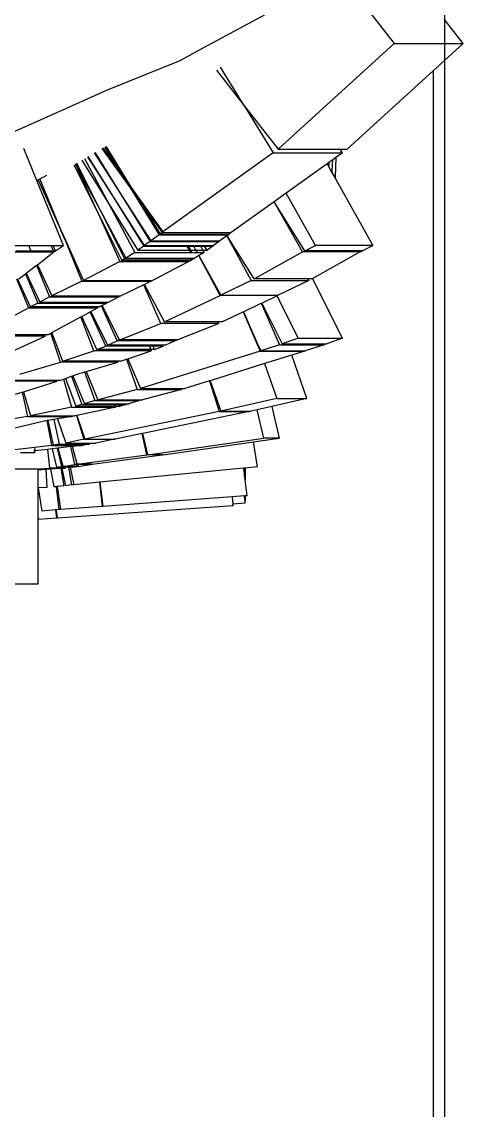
# Model space of a CAD drawing. Extents: x -24961 to 905641, y -154323 to 635957.
# Drawn here: x 438128.2 to 438259.2, y -143598.2 to -143275.2 of the extents above; entities that cross this region are included whole.
import ezdxf

# ---------------------------------------------------------------- set-up
doc = ezdxf.new("R2010")
doc.units = 0
doc.header["$LTSCALE"] = 1000
doc.header["$MEASUREMENT"] = 0
doc.layers.add('WALL', color=9, linetype='Continuous')

msp = doc.modelspace()

# ---------------------------------------------------------------- linework, layer by layer
for p, q in [((438218.84, -143256.19), (438238.67, -143281.59)), ((438180.97, -143283.49), (438213.82, -143265.77)), ((438259.19, -143281.59), (438253.61, -143274.45)), ((438175.21, -143286.66), (438180.97, -143283.49)), ((438238.67, -143281.59), (438204.26, -143312.92)), ((438238.67, -143281.59), (438259.19, -143281.59)), ((438259.19, -143281.59), (438253.61, -143286.67)), ((438153.61, -143295.32), (438175.21, -143286.66)), ((438253.61, -143286.67), (438250.35, -143289.64)), ((438253.61, -143286.67), (438253.61, -145029.1)), ((438185.97, -143289.5), (438194.34, -143300.22)), ((438194.34, -143300.22), (438187.2, -143288.61)), ((438250.35, -143289.64), (438224.77, -143312.92)), ((438250.35, -145029.1), (438250.35, -143289.64)), ((438121.71, -143309.6), (438153.61, -143295.32)), ((438194.34, -143300.22), (438204.26, -143312.92)), ((438194.34, -143300.22), (438202.85, -143314.06)), ((438132.7, -143322.23), (438128.82, -143312.74)), ((438152.02, -143312.72), (438160.46, -143324.54)), ((438152.32, -143312.55), (438157.71, -143320.11)), ((438152.83, -143312.24), (438157.71, -143320.11)), ((438153.17, -143312.05), (438153.3, -143312.27)), ((438153.3, -143312.27), (438160.72, -143324.33)), ((438146.87, -143315.72), (438154.09, -143329.2)), ((438147.7, -143315.24), (438155.83, -143327.94)), ((438147.86, -143315.15), (438155.83, -143327.94)), ((438149.73, -143314.05), (438157.73, -143326.55)), ((438149.92, -143313.94), (438149.99, -143314.07)), ((438149.99, -143314.07), (438157.73, -143326.55)), ((438202.85, -143314.06), (438170.1, -143337.49)), ((438202.85, -143314.06), (438223.37, -143314.06)), ((438204.26, -143312.92), (438222.67, -143312.92)), ((438221.44, -143315.47), (438220.52, -143316.1)), ((438221.44, -143315.47), (438221.18, -143321.3)), ((438223.37, -143314.06), (438221.44, -143315.44)), ((438221.44, -143315.44), (438221.44, -143315.47)), ((438222.67, -143312.92), (438224.77, -143312.92)), ((438223.37, -143314.06), (438222.67, -143312.92)), ((438143.65, -143317.62), (438150.55, -143331.37)), ((438144.11, -143317.33), (438144.9, -143318.8)), ((438144.9, -143318.8), (438144.21, -143317.27)), ((438144.46, -143317.13), (438151.37, -143330.89)), ((438150.55, -143331.37), (438144.9, -143318.8)), ((438144.9, -143318.8), (438151.37, -143330.89)), ((438146, -143316.23), (438154.09, -143329.2)), ((438218.8, -143317.33), (438206.65, -143326.04)), ((438219.31, -143316.97), (438218.8, -143317.33)), ((438218.8, -143317.33), (438219.22, -143318.09)), ((438219.29, -143317.59), (438219.22, -143318.09)), ((438219.22, -143318.09), (438220.24, -143319.88)), ((438219.31, -143316.97), (438219.29, -143317.59)), ((438220.52, -143316.1), (438219.31, -143316.97)), ((438220.26, -143319.74), (438220.45, -143317.43)), ((438220.45, -143317.43), (438220.52, -143316.1)), ((438133.1, -143322.05), (438132.7, -143322.23)), ((438140.59, -143341.52), (438132.7, -143322.23)), ((438133.33, -143321.93), (438133.1, -143322.05)), ((438133.1, -143322.05), (438139.82, -143337)), ((438133.56, -143321.82), (438133.33, -143321.93)), ((438135.57, -143320.76), (438133.56, -143321.82)), ((438133.56, -143321.82), (438139.82, -143337)), ((438157.71, -143320.11), (438160.46, -143324.54)), ((438157.71, -143320.11), (438160.72, -143324.33)), ((438220.24, -143319.88), (438220.26, -143319.74)), ((438220.24, -143319.88), (438221.17, -143321.53)), ((438221.18, -143321.3), (438221.17, -143321.53)), ((438221.17, -143321.53), (438232.42, -143341.52)), ((438160.46, -143324.54), (438169.02, -143338.35)), ((438160.46, -143324.54), (438163.31, -143328.54)), ((438160.72, -143324.33), (438170.1, -143337.49)), ((438160.72, -143324.33), (438163.31, -143328.54)), ((438155.83, -143327.94), (438164.57, -143341.6)), ((438155.83, -143327.94), (438164.41, -143341.72)), ((438157.73, -143326.55), (438166.28, -143340.33)), ((438157.73, -143326.55), (438166.47, -143340.19)), ((438163.31, -143328.54), (438169.84, -143337.71)), ((438163.31, -143328.54), (438169.23, -143338.17)), ((438203.1, -143328.59), (438190.36, -143337.71)), ((438206.65, -143326.04), (438203.1, -143328.59)), ((438211.48, -143343.47), (438203.1, -143328.59)), ((438212.16, -143343.12), (438203.1, -143328.59)), ((438215.37, -143341.52), (438206.65, -143326.04)), ((438150.55, -143331.37), (438157.27, -143346.32)), ((438150.55, -143331.37), (438157.88, -143345.98)), ((438151.37, -143330.89), (438159.06, -143345.28)), ((438151.37, -143330.89), (438158.7, -143345.5)), ((438154.09, -143329.2), (438161.78, -143343.59)), ((438154.09, -143329.2), (438162.67, -143342.98)), ((438139.82, -143337), (438141.15, -143339.97)), ((438141.06, -143340.01), (438139.82, -143337)), ((438169.02, -143338.35), (438166.47, -143340.19)), ((438169.02, -143338.35), (438189.53, -143338.35)), ((438169.84, -143337.71), (438169.23, -143338.17)), ((438169.23, -143338.17), (438189.42, -143338.17)), ((438169.87, -143337.71), (438169.84, -143337.71)), ((438170.1, -143337.49), (438169.87, -143337.71)), ((438169.87, -143337.71), (438190.36, -143337.71)), ((438189.53, -143338.35), (438189.12, -143338.65)), ((438189.53, -143338.35), (438189.42, -143338.17)), ((438189.42, -143338.17), (438189.74, -143338.17)), ((438190.36, -143337.71), (438189.74, -143338.17)), ((438125.81, -143341.52), (438130.2, -143341.52)), ((438130.2, -143341.52), (438130.24, -143341.6)), ((438130.2, -143341.52), (438136.97, -143341.52)), ((438130.24, -143341.6), (438130.86, -143343.11)), ((438130.24, -143341.6), (438130.93, -143343.11)), ((438137.62, -143343.11), (438136.97, -143341.52)), ((438136.97, -143341.52), (438137.54, -143341.52)), ((438138.26, -143343.11), (438137.54, -143341.52)), ((438137.54, -143341.52), (438140.59, -143341.52)), ((438138.26, -143343.11), (438140.59, -143341.52)), ((438141.06, -143340.01), (438141.15, -143339.97)), ((438141.06, -143340.01), (438146.08, -143352.17)), ((438141.15, -143339.97), (438146.54, -143351.94)), ((438164.41, -143341.72), (438162.67, -143342.98)), ((438164.41, -143341.72), (438177.31, -143341.72)), ((438166.28, -143340.33), (438164.57, -143341.6)), ((438164.57, -143341.6), (438177.25, -143341.6)), ((438166.28, -143340.33), (438166.44, -143340.21)), ((438166.28, -143340.33), (438186.79, -143340.33)), ((438166.44, -143340.21), (438166.47, -143340.19)), ((438166.47, -143340.19), (438186.98, -143340.19)), ((438177.31, -143341.72), (438177.25, -143341.6)), ((438177.25, -143341.6), (438177.61, -143341.6)), ((438177.95, -143342.98), (438177.31, -143341.72)), ((438177.31, -143341.72), (438177.67, -143341.72)), ((438177.67, -143341.72), (438177.61, -143341.6)), ((438177.61, -143341.6), (438179.17, -143341.6)), ((438178.35, -143342.98), (438177.67, -143341.72)), ((438177.67, -143341.72), (438179.23, -143341.72)), ((438179.17, -143341.6), (438181.23, -143341.6)), ((438179.23, -143341.72), (438179.17, -143341.6)), ((438179.23, -143341.72), (438181.3, -143341.72)), ((438179.9, -143342.98), (438179.23, -143341.72)), ((438181.3, -143341.72), (438181.23, -143341.6)), ((438181.23, -143341.6), (438182.33, -143341.6)), ((438181.97, -143342.98), (438181.3, -143341.72)), ((438181.3, -143341.72), (438182.4, -143341.72)), ((438182.4, -143341.72), (438182.33, -143341.6)), ((438182.33, -143341.6), (438184.85, -143341.6)), ((438183.19, -143342.98), (438182.4, -143341.72)), ((438182.4, -143341.72), (438184.93, -143341.72)), ((438184.93, -143341.72), (438183.19, -143342.98)), ((438184.93, -143341.72), (438184.85, -143341.6)), ((438184.85, -143341.6), (438185.09, -143341.6)), ((438186.79, -143340.33), (438185.09, -143341.6)), ((438186.89, -143340.26), (438186.79, -143340.33)), ((438186.98, -143340.19), (438186.89, -143340.26)), ((438189.04, -143338.71), (438186.98, -143340.19)), ((438189.12, -143338.65), (438189.04, -143338.71)), ((438189.04, -143338.71), (438196.3, -143351.91)), ((438197.13, -143351.47), (438189.12, -143338.65)), ((438212.19, -143343.11), (438215.37, -143341.52)), ((438232.42, -143341.52), (438215.37, -143341.52)), ((438229.21, -143343.11), (438232.42, -143341.52)), ((438114.3, -143343.47), (438137.77, -143343.47)), ((438126.47, -143343.11), (438130.86, -143343.11)), ((438130.86, -143343.11), (438130.93, -143343.11)), ((438130.93, -143343.11), (438137.62, -143343.11)), ((438132.85, -143347.25), (438137.77, -143343.47)), ((438137.62, -143343.11), (438138.26, -143343.11)), ((438137.77, -143343.47), (438138.02, -143343.29)), ((438138.02, -143343.29), (438138.26, -143343.11)), ((438161.78, -143343.59), (438159.06, -143345.28)), ((438161.78, -143343.59), (438178.25, -143343.59)), ((438162.67, -143342.98), (438177.95, -143342.98)), ((438178.25, -143343.59), (438177.95, -143342.98)), ((438177.95, -143342.98), (438178.35, -143342.98)), ((438178.25, -143343.59), (438178.67, -143343.59)), ((438178.67, -143343.59), (438178.35, -143342.98)), ((438178.35, -143342.98), (438179.9, -143342.98)), ((438178.67, -143343.59), (438180.22, -143343.59)), ((438180.73, -143344.56), (438179.58, -143345.28)), ((438179.93, -143342.98), (438179.9, -143342.98)), ((438180.22, -143343.59), (438179.93, -143342.98)), ((438179.93, -143342.98), (438180.26, -143343.59)), ((438179.93, -143342.98), (438181.97, -143342.98)), ((438180.22, -143343.59), (438180.26, -143343.59)), ((438180.26, -143343.59), (438182.29, -143343.59)), ((438180.78, -143344.53), (438180.73, -143344.56)), ((438187.03, -143356.44), (438180.73, -143344.56)), ((438182.29, -143343.59), (438180.78, -143344.53)), ((438180.78, -143344.53), (438187.27, -143356.33)), ((438182.29, -143343.59), (438181.97, -143342.98)), ((438181.97, -143342.98), (438183.19, -143342.98)), ((438197.13, -143351.47), (438211.48, -143343.47)), ((438211.48, -143343.47), (438211.51, -143343.47)), ((438211.51, -143343.47), (438211.82, -143343.29)), ((438228.53, -143343.47), (438211.51, -143343.47)), ((438211.82, -143343.29), (438212.08, -143343.17)), ((438212.08, -143343.17), (438212.16, -143343.12)), ((438212.16, -143343.12), (438212.19, -143343.11)), ((438229.21, -143343.11), (438212.19, -143343.11)), ((438214.48, -143351.3), (438228.53, -143343.47)), ((438228.53, -143343.47), (438228.87, -143343.29)), ((438228.87, -143343.29), (438229.21, -143343.11)), ((438129.54, -143349.79), (438132.63, -143347.42)), ((438132.63, -143347.42), (438132.85, -143347.25)), ((438132.63, -143347.42), (438136.49, -143356.78)), ((438132.85, -143347.25), (438137.12, -143356.46)), ((438157.27, -143346.32), (438146.54, -143351.94)), ((438157.27, -143346.32), (438177.78, -143346.32)), ((438158.7, -143345.5), (438157.88, -143345.98)), ((438157.88, -143345.98), (438177.63, -143345.98)), ((438158.7, -143345.5), (438179.21, -143345.5)), ((438159.06, -143345.28), (438179.1, -143345.28)), ((438177.78, -143346.32), (438167.05, -143351.94)), ((438177.78, -143346.32), (438177.63, -143345.98)), ((438177.63, -143345.98), (438178.39, -143345.98)), ((438179.21, -143345.5), (438178.39, -143345.98)), ((438179.21, -143345.5), (438179.1, -143345.28)), ((438179.1, -143345.28), (438179.58, -143345.28)), ((438126.65, -143351.47), (438130.2, -143360.03)), ((438130.81, -143359.72), (438126.97, -143351.47)), ((438127.34, -143351.47), (438129.31, -143349.96)), ((438129.31, -143349.96), (438129.54, -143349.79)), ((438129.31, -143349.96), (438132.94, -143358.7)), ((438129.54, -143349.79), (438133.53, -143358.4)), ((438213.11, -143351.47), (438197.13, -143351.47)), ((438213.35, -143351.91), (438213.11, -143351.47)), ((438214.18, -143351.47), (438213.11, -143351.47)), ((438214.18, -143351.47), (438214.48, -143351.3)), ((438223.37, -143369.04), (438214.48, -143351.3)), ((438146.08, -143352.17), (438137.15, -143356.46)), ((438146.08, -143352.17), (438147.45, -143352.17)), ((438146.54, -143351.94), (438147.36, -143351.94)), ((438147.45, -143352.17), (438147.36, -143351.94)), ((438147.36, -143351.94), (438147.71, -143351.94)), ((438147.45, -143352.17), (438147.81, -143352.17)), ((438147.71, -143351.94), (438147.81, -143352.17)), ((438147.71, -143351.94), (438148.31, -143351.94)), ((438147.81, -143352.17), (438148.43, -143352.17)), ((438148.43, -143352.17), (438148.31, -143351.94)), ((438148.31, -143351.94), (438148.47, -143351.94)), ((438148.43, -143352.17), (438148.57, -143352.17)), ((438148.57, -143352.17), (438148.47, -143351.94)), ((438148.47, -143351.94), (438150.65, -143351.94)), ((438148.57, -143352.17), (438150.75, -143352.17)), ((438150.75, -143352.17), (438150.65, -143351.94)), ((438150.65, -143351.94), (438151.05, -143351.94)), ((438150.75, -143352.17), (438151.16, -143352.17)), ((438151.16, -143352.17), (438151.05, -143351.94)), ((438151.05, -143351.94), (438155.01, -143351.94)), ((438151.16, -143352.17), (438155.11, -143352.17)), ((438155.11, -143352.17), (438155.01, -143351.94)), ((438155.01, -143351.94), (438155.54, -143351.94)), ((438155.11, -143352.17), (438155.64, -143352.17)), ((438155.64, -143352.17), (438155.54, -143351.94)), ((438155.54, -143351.94), (438163.82, -143351.94)), ((438155.64, -143352.17), (438163.92, -143352.17)), ((438164.4, -143353.23), (438157.63, -143356.46)), ((438163.92, -143352.17), (438163.82, -143351.94)), ((438163.82, -143351.94), (438164.03, -143351.94)), ((438163.92, -143352.17), (438164.16, -143352.17)), ((438164.16, -143352.17), (438164.03, -143351.94)), ((438164.03, -143351.94), (438166.5, -143351.94)), ((438164.16, -143352.17), (438166.59, -143352.17)), ((438164.65, -143353.11), (438164.4, -143353.23)), ((438169.51, -143364.67), (438164.4, -143353.23)), ((438166.59, -143352.17), (438164.65, -143353.11)), ((438170.54, -143364.23), (438164.65, -143353.11)), ((438166.59, -143352.17), (438166.5, -143351.94)), ((438166.5, -143351.94), (438167.05, -143351.94)), ((438196.3, -143351.91), (438187.27, -143356.33)), ((438196.3, -143351.91), (438213.35, -143351.91)), ((438213.35, -143351.91), (438204.32, -143356.33)), ((438136.49, -143356.78), (438133.53, -143358.4)), ((438136.49, -143356.78), (438136.53, -143356.78)), ((438136.53, -143356.78), (438137.12, -143356.46)), ((438136.53, -143356.78), (438157.01, -143356.78)), ((438137.15, -143356.46), (438137.12, -143356.46)), ((438137.15, -143356.46), (438157.63, -143356.46)), ((438157.01, -143356.78), (438154.04, -143358.4)), ((438157.32, -143356.63), (438157.01, -143356.78)), ((438157.63, -143356.46), (438157.32, -143356.63)), ((438170.54, -143364.23), (438187.03, -143356.44)), ((438204.09, -143356.44), (438187.03, -143356.44)), ((438187.27, -143356.33), (438204.03, -143356.33)), ((438199.44, -143358.63), (438203.93, -143356.52)), ((438203.93, -143356.52), (438204.09, -143356.44)), ((438203.93, -143356.52), (438210.2, -143369.04)), ((438204.03, -143356.33), (438204.09, -143356.44)), ((438204.03, -143356.33), (438204.32, -143356.33)), ((438115.49, -143368.02), (438130.2, -143360.03)), ((438130.2, -143360.03), (438130.23, -143360.03)), ((438130.23, -143360.03), (438130.81, -143359.72)), ((438130.23, -143360.03), (438150.71, -143360.03)), ((438130.84, -143359.72), (438130.81, -143359.72)), ((438132.94, -143358.7), (438130.84, -143359.72)), ((438151.32, -143359.72), (438130.84, -143359.72)), ((438132.94, -143358.7), (438133.84, -143358.7)), ((438133.53, -143358.4), (438133.73, -143358.4)), ((438133.84, -143358.7), (438133.73, -143358.4)), ((438133.73, -143358.4), (438133.83, -143358.4)), ((438133.93, -143358.7), (438133.83, -143358.4)), ((438133.83, -143358.4), (438144.03, -143358.4)), ((438133.84, -143358.7), (438133.93, -143358.7)), ((438133.93, -143358.7), (438144.14, -143358.7)), ((438144.14, -143358.7), (438144.03, -143358.4)), ((438144.03, -143358.4), (438144.12, -143358.4)), ((438144.25, -143358.7), (438144.12, -143358.4)), ((438144.12, -143358.4), (438147.19, -143358.4)), ((438144.14, -143358.7), (438144.25, -143358.7)), ((438144.25, -143358.7), (438147.33, -143358.7)), ((438147.33, -143358.7), (438147.19, -143358.4)), ((438147.19, -143358.4), (438147.31, -143358.4)), ((438147.46, -143358.7), (438147.31, -143358.4)), ((438147.31, -143358.4), (438150.04, -143358.4)), ((438147.33, -143358.7), (438147.46, -143358.7)), ((438147.46, -143358.7), (438150.16, -143358.7)), ((438148.49, -143361.25), (438148.7, -143361.14)), ((438148.7, -143361.14), (438150.71, -143360.03)), ((438153.75, -143371.11), (438148.7, -143361.14)), ((438150.16, -143358.7), (438150.04, -143358.4)), ((438150.04, -143358.4), (438150.71, -143358.4)), ((438150.16, -143358.7), (438150.85, -143358.7)), ((438150.71, -143358.4), (438150.85, -143358.7)), ((438150.71, -143358.4), (438151.36, -143358.4)), ((438151.02, -143359.88), (438150.71, -143360.03)), ((438150.85, -143358.7), (438151.49, -143358.7)), ((438151.32, -143359.72), (438151.02, -143359.88)), ((438151.84, -143359.48), (438151.32, -143359.72)), ((438151.49, -143358.7), (438151.36, -143358.4)), ((438151.36, -143358.4), (438151.59, -143358.4)), ((438151.49, -143358.7), (438151.74, -143358.7)), ((438151.74, -143358.7), (438151.59, -143358.4)), ((438151.59, -143358.4), (438153.33, -143358.4)), ((438151.74, -143358.7), (438153.46, -143358.7)), ((438152.08, -143359.37), (438151.84, -143359.48)), ((438156.48, -143369.86), (438151.84, -143359.48)), ((438153.46, -143358.7), (438152.08, -143359.37)), ((438157.23, -143369.54), (438152.08, -143359.37)), ((438153.46, -143358.7), (438153.33, -143358.4)), ((438153.33, -143358.4), (438154.04, -143358.4)), ((438193.99, -143361.21), (438199.29, -143358.71)), ((438199.29, -143358.71), (438199.44, -143358.63)), ((438199.29, -143358.71), (438204.72, -143371.04)), ((438199.44, -143358.63), (438205.52, -143370.76)), ((438137.18, -143367.38), (438145.7, -143362.76)), ((438145.7, -143362.76), (438146.03, -143362.59)), ((438149.56, -143372.8), (438145.7, -143362.76)), ((438146.03, -143362.59), (438148.49, -143361.25)), ((438150.52, -143372.44), (438146.03, -143362.59)), ((438153.12, -143371.38), (438148.49, -143361.25)), ((438186.36, -143364.23), (438170.54, -143364.23)), ((438186.36, -143364.23), (438186.56, -143364.67)), ((438187.6, -143364.23), (438186.36, -143364.23)), ((438187.6, -143364.23), (438193.95, -143361.23)), ((438193.95, -143361.23), (438193.99, -143361.21)), ((438193.95, -143361.23), (438198.94, -143372.91)), ((438193.99, -143361.21), (438198.08, -143370.49)), ((438136, -143368.02), (438136.86, -143367.55)), ((438136.86, -143367.55), (438137.18, -143367.38)), ((438139.71, -143376.15), (438136.86, -143367.55)), ((438140.45, -143375.91), (438137.18, -143367.38)), ((438157.28, -143369.54), (438169.51, -143364.67)), ((438186.56, -143364.67), (438169.51, -143364.67)), ((438174.29, -143369.54), (438186.56, -143364.67)), ((438135.03, -143368.02), (438123.42, -143368.02)), ((438135.19, -143368.43), (438123.59, -143368.43)), ((438125.45, -143372.96), (438135.19, -143368.43)), ((438135.03, -143368.02), (438135.19, -143368.43)), ((438136, -143368.02), (438135.03, -143368.02)), ((438153.75, -143371.11), (438156.48, -143369.86)), ((438156.48, -143369.86), (438156.52, -143369.86)), ((438157.23, -143369.54), (438156.52, -143369.86)), ((438173.53, -143369.86), (438156.52, -143369.86)), ((438157.23, -143369.54), (438157.28, -143369.54)), ((438174.29, -143369.54), (438157.28, -143369.54)), ((438170.8, -143371.11), (438173.53, -143369.86)), ((438173.53, -143369.86), (438173.91, -143369.71)), ((438173.91, -143369.71), (438174.29, -143369.54)), ((438198.08, -143370.49), (438198.94, -143372.91)), ((438198.08, -143370.49), (438199.12, -143372.85)), ((438210.2, -143369.04), (438205.52, -143370.76)), ((438205.52, -143370.76), (438217.77, -143370.76)), ((438210.2, -143369.04), (438223.37, -143369.04)), ((438217.89, -143371.04), (438217.77, -143370.76)), ((438217.77, -143370.76), (438218.69, -143370.76)), ((438223.37, -143369.04), (438218.69, -143370.76)), ((438140.45, -143375.91), (438149.56, -143372.8)), ((438166.61, -143372.8), (438149.56, -143372.8)), ((438150.52, -143372.44), (438153.12, -143371.38)), ((438166.47, -143372.44), (438150.52, -143372.44)), ((438166.07, -143371.38), (438153.12, -143371.38)), ((438165.96, -143371.11), (438153.75, -143371.11)), ((438159.67, -143375.17), (438166.61, -143372.8)), ((438198.94, -143372.91), (438163.44, -143384.02)), ((438165.96, -143371.11), (438166.07, -143371.38)), ((438166.97, -143371.11), (438165.96, -143371.11)), ((438166.07, -143371.38), (438166.47, -143372.44)), ((438167.1, -143371.38), (438166.07, -143371.38)), ((438166.47, -143372.44), (438166.61, -143372.8)), ((438167.58, -143372.44), (438166.47, -143372.44)), ((438166.97, -143371.11), (438167.1, -143371.38)), ((438170.05, -143371.11), (438166.97, -143371.11)), ((438167.1, -143371.38), (438167.58, -143372.44)), ((438170.17, -143371.38), (438167.1, -143371.38)), ((438167.58, -143372.44), (438170.17, -143371.38)), ((438170.05, -143371.11), (438170.17, -143371.38)), ((438170.8, -143371.11), (438170.05, -143371.11)), ((438198.94, -143372.91), (438207.9, -143372.91)), ((438204.72, -143371.04), (438199.12, -143372.85)), ((438199.12, -143372.85), (438207.88, -143372.85)), ((438208.32, -143374.1), (438200.24, -143376.62)), ((438204.72, -143371.04), (438217.89, -143371.04)), ((438207.9, -143372.91), (438207.88, -143372.85)), ((438207.88, -143372.85), (438208.76, -143372.85)), ((438207.9, -143372.91), (438208.76, -143372.91)), ((438212.1, -143372.91), (438208.32, -143374.1)), ((438212.84, -143386.97), (438208.32, -143374.1)), ((438208.76, -143372.91), (438208.76, -143372.85)), ((438208.76, -143372.85), (438212.07, -143372.85)), ((438208.76, -143372.91), (438212.1, -143372.91)), ((438212.1, -143372.91), (438212.07, -143372.85)), ((438212.07, -143372.85), (438212.3, -143372.85)), ((438217.89, -143371.04), (438212.3, -143372.85)), ((438127.6, -143379.72), (438139.71, -143376.15)), ((438156.76, -143376.15), (438139.71, -143376.15)), ((438156.68, -143375.91), (438140.45, -143375.91)), ((438147.28, -143378.95), (438156.76, -143376.15)), ((438156.68, -143375.91), (438156.76, -143376.15)), ((438157.5, -143375.91), (438156.68, -143375.91)), ((438157.5, -143375.91), (438159.25, -143375.32)), ((438159.25, -143375.32), (438159.67, -143375.17)), ((438159.25, -143375.32), (438162.44, -143384.31)), ((438159.67, -143375.17), (438163.44, -143384.02)), ((438200.24, -143376.62), (438184.08, -143381.68)), ((438200.24, -143376.62), (438203.88, -143386.97)), ((438141.18, -143380.99), (438142.97, -143380.34)), ((438142.97, -143380.34), (438143.32, -143380.21)), ((438142.97, -143380.34), (438146.08, -143388.78)), ((438143.32, -143380.21), (438144.65, -143379.72)), ((438143.32, -143380.21), (438146.85, -143388.55)), ((438144.65, -143379.72), (438146.84, -143379.08)), ((438146.84, -143379.08), (438147.28, -143378.95)), ((438146.84, -143379.08), (438149.87, -143387.59)), ((438147.28, -143378.95), (438150.82, -143387.32)), ((438138.77, -143381.85), (438121.72, -143381.85)), ((438138.67, -143381.57), (438122.56, -143381.57)), ((438128.74, -143384.98), (438138.77, -143381.85)), ((438138.67, -143381.57), (438138.77, -143381.85)), ((438139.61, -143381.57), (438138.67, -143381.57)), ((438139.61, -143381.57), (438140.61, -143381.2)), ((438140.61, -143381.2), (438141.18, -143380.99)), ((438140.61, -143381.2), (438142.98, -143389.57)), ((438141.18, -143380.99), (438144.23, -143389.28)), ((438183.87, -143381.75), (438176.62, -143384.02)), ((438184.08, -143381.68), (438183.87, -143381.75)), ((438183.87, -143381.75), (438186.75, -143390.84)), ((438184.08, -143381.68), (438187.26, -143390.73)), ((438126.34, -143385.72), (438128.3, -143385.12)), ((438128.3, -143385.12), (438128.74, -143384.98)), ((438128.3, -143385.12), (438129.96, -143392.27)), ((438128.74, -143384.98), (438130.77, -143392.12)), ((438162.44, -143384.31), (438150.91, -143387.32)), ((438162.44, -143384.31), (438175.61, -143384.31)), ((438163.44, -143384.02), (438175.51, -143384.02)), ((438175.61, -143384.31), (438163.99, -143387.32)), ((438175.61, -143384.31), (438175.51, -143384.02)), ((438175.51, -143384.02), (438176.62, -143384.02)), ((438203.88, -143386.97), (438187.26, -143390.73)), ((438212.84, -143386.97), (438202.36, -143389.34)), ((438203.88, -143386.97), (438212.84, -143386.97)), ((438142.98, -143389.57), (438130.77, -143392.12)), ((438142.98, -143389.57), (438156.15, -143389.57)), ((438146.08, -143388.78), (438144.23, -143389.28)), ((438144.23, -143389.28), (438156.07, -143389.28)), ((438156.15, -143389.57), (438144.58, -143391.99)), ((438146.08, -143388.78), (438155.93, -143388.78)), ((438149.87, -143387.59), (438146.85, -143388.55)), ((438146.85, -143388.55), (438159.17, -143388.55)), ((438149.87, -143387.59), (438149.94, -143387.59)), ((438149.94, -143387.59), (438150.35, -143387.47)), ((438149.94, -143387.59), (438163.04, -143387.59)), ((438150.82, -143387.32), (438150.35, -143387.47)), ((438150.91, -143387.32), (438150.82, -143387.32)), ((438150.91, -143387.32), (438163.99, -143387.32)), ((438156.07, -143389.28), (438155.93, -143388.78)), ((438155.93, -143388.78), (438157.22, -143388.78)), ((438156.07, -143389.28), (438157.4, -143389.28)), ((438156.15, -143389.57), (438156.07, -143389.28)), ((438157.4, -143389.28), (438157.22, -143388.78)), ((438157.22, -143388.78), (438159.25, -143388.78)), ((438159.25, -143388.78), (438157.4, -143389.28)), ((438159.25, -143388.78), (438159.17, -143388.55)), ((438159.17, -143388.55), (438160.02, -143388.55)), ((438163.04, -143387.59), (438160.02, -143388.55)), ((438163.52, -143387.47), (438163.04, -143387.59)), ((438163.99, -143387.32), (438163.52, -143387.47)), ((438202.36, -143389.34), (438198.06, -143390.32)), ((438202.36, -143389.34), (438204.61, -143398.75)), ((438129.96, -143392.27), (438122.22, -143393.59)), ((438129.96, -143392.27), (438143.13, -143392.27)), ((438130.77, -143392.12), (438143.09, -143392.12)), ((438136, -143393.48), (438135.75, -143393.53)), ((438137.77, -143393.18), (438136, -143393.48)), ((438136, -143393.48), (438137.55, -143400.8)), ((438138.84, -143393), (438137.77, -143393.18)), ((438137.77, -143393.18), (438139.33, -143400.56)), ((438143.13, -143392.27), (438138.84, -143393)), ((438138.84, -143393), (438141.28, -143400.22)), ((438143.13, -143392.27), (438143.09, -143392.12)), ((438143.09, -143392.12), (438143.94, -143392.12)), ((438144.41, -143392.02), (438143.94, -143392.12)), ((438144.58, -143391.99), (438144.41, -143392.02)), ((438144.41, -143392.02), (438146.64, -143399.05)), ((438144.58, -143391.99), (438146.95, -143398.98)), ((438186.75, -143390.84), (438146.95, -143398.98)), ((438195.72, -143390.84), (438164.09, -143397.31)), ((438186.75, -143390.84), (438195.72, -143390.84)), ((438187.26, -143390.73), (438195.68, -143390.73)), ((438195.72, -143390.84), (438195.68, -143390.73)), ((438195.68, -143390.73), (438196.23, -143390.73)), ((438198.06, -143390.32), (438196.23, -143390.73)), ((438200.07, -143398.75), (438198.06, -143390.32)), ((438135.39, -143393.59), (438122.31, -143396.68)), ((438135.75, -143393.53), (438135.39, -143393.59)), ((438137.09, -143400.86), (438135.75, -143393.53)), ((438146.64, -143399.05), (438141.28, -143400.22)), ((438146.64, -143399.05), (438146.79, -143399.02)), ((438146.64, -143399.05), (438155.61, -143399.05)), ((438146.79, -143399.02), (438146.95, -143398.98)), ((438146.95, -143398.98), (438155.91, -143398.98)), ((438155.61, -143399.05), (438150.24, -143400.22)), ((438155.76, -143399.02), (438155.61, -143399.05)), ((438155.91, -143398.98), (438155.76, -143399.02)), ((438163.93, -143397.34), (438155.91, -143398.98)), ((438164.09, -143397.31), (438163.93, -143397.34)), ((438165.35, -143403.72), (438163.93, -143397.34)), ((438165.62, -143403.68), (438164.09, -143397.31)), ((438165.62, -143403.68), (438200.07, -143398.75)), ((438170.16, -143403.68), (438196.94, -143399.85)), ((438196.94, -143399.85), (438204.61, -143398.75)), ((438198.18, -143407.23), (438196.94, -143399.85)), ((438204.61, -143398.75), (438200.07, -143398.75)), ((438137.09, -143400.86), (438119.62, -143402.92)), ((438127.8, -143403.03), (438131.99, -143403.03)), ((438131.99, -143403.03), (438132.03, -143402.52)), ((438131.99, -143403.03), (438132.05, -143403.04)), ((438132.03, -143402.52), (438132.09, -143401.8)), ((438132.09, -143402.51), (438132.03, -143402.52)), ((438132.05, -143403.04), (438132.09, -143402.51)), ((438132.09, -143402.51), (438132.15, -143401.8)), ((438135.95, -143402.05), (438132.09, -143402.51)), ((438137.36, -143401.89), (438135.95, -143402.05)), ((438136.54, -143407.59), (438135.95, -143402.05)), ((438137.09, -143400.86), (438138.6, -143400.86)), ((438138.8, -143401.72), (438137.36, -143401.89)), ((438138.67, -143407.37), (438137.36, -143401.89)), ((438139.33, -143400.56), (438137.55, -143400.8)), ((438137.55, -143400.8), (438138.58, -143400.8)), ((438138.6, -143400.86), (438138.58, -143400.8)), ((438138.58, -143400.8), (438138.82, -143400.8)), ((438138.6, -143400.86), (438138.83, -143400.86)), ((438139.05, -143401.69), (438138.8, -143401.72)), ((438140.1, -143407.17), (438138.8, -143401.72)), ((438138.83, -143400.86), (438138.82, -143400.8)), ((438138.82, -143400.8), (438142.7, -143400.8)), ((438138.83, -143400.86), (438142.72, -143400.86)), ((438142.8, -143401.25), (438139.05, -143401.69)), ((438140.47, -143407.11), (438139.05, -143401.69)), ((438139.33, -143400.56), (438146.46, -143400.56)), ((438141.28, -143400.22), (438148.22, -143400.22)), ((438142.72, -143400.86), (438142.7, -143400.8)), ((438142.7, -143400.8), (438143.13, -143400.8)), ((438142.72, -143400.86), (438143.14, -143400.86)), ((438143.23, -143401.2), (438142.8, -143401.25)), ((438143.98, -143406.56), (438142.8, -143401.25)), ((438143.14, -143400.86), (438143.13, -143400.8)), ((438143.13, -143400.8), (438146.05, -143400.8)), ((438143.14, -143400.86), (438146.06, -143400.86)), ((438146.06, -143400.86), (438143.23, -143401.2)), ((438144.61, -143406.46), (438143.23, -143401.2)), ((438146.06, -143400.86), (438146.05, -143400.8)), ((438146.05, -143400.8), (438146.51, -143400.8)), ((438146.51, -143400.8), (438146.46, -143400.56)), ((438146.46, -143400.56), (438148.29, -143400.56)), ((438148.29, -143400.56), (438146.51, -143400.8)), ((438148.29, -143400.56), (438148.22, -143400.22)), ((438148.22, -143400.22), (438150.24, -143400.22)), ((438144.67, -143406.46), (438165.35, -143403.72)), ((438149.15, -143406.46), (438169.89, -143403.72)), ((438169.89, -143403.72), (438165.35, -143403.72)), ((438169.88, -143403.68), (438165.62, -143403.68)), ((438169.88, -143403.68), (438169.89, -143403.72)), ((438170.16, -143403.68), (438169.88, -143403.68)), ((438131.82, -143407.9), (438120.52, -143407.9)), ((438131.82, -143407.9), (438136.54, -143407.59)), ((438133.07, -143407.9), (438131.82, -143407.9)), ((438133.07, -143408.11), (438133.07, -143407.9)), ((438133.07, -143408.11), (438135.35, -143407.96)), ((438133.07, -143413.44), (438133.07, -143408.11)), ((438135.35, -143407.96), (438136.75, -143407.87)), ((438135.35, -143407.96), (438135.65, -143413.36)), ((438141.08, -143407.59), (438136.54, -143407.59)), ((438136.75, -143407.87), (438139.78, -143407.68)), ((438136.75, -143407.87), (438137.72, -143413.21)), ((438138.67, -143407.37), (438140.1, -143407.17)), ((438141.06, -143407.37), (438138.67, -143407.37)), ((438139.78, -143407.68), (438140.1, -143407.66)), ((438139.78, -143407.68), (438140.73, -143412.89)), ((438141.04, -143407.17), (438140.1, -143407.17)), ((438140.1, -143407.66), (438141.08, -143407.59)), ((438140.1, -143407.66), (438141.2, -143412.84)), ((438140.47, -143407.11), (438143.98, -143406.56)), ((438144.63, -143407.11), (438140.47, -143407.11)), ((438141.04, -143407.17), (438141.06, -143407.37)), ((438142.09, -143407.17), (438141.04, -143407.17)), ((438141.06, -143407.37), (438141.08, -143407.59)), ((438142.12, -143407.37), (438141.06, -143407.37)), ((438142.09, -143407.17), (438142.12, -143407.37)), ((438142.58, -143407.17), (438142.09, -143407.17)), ((438142.12, -143407.37), (438143, -143412.61)), ((438142.62, -143407.37), (438142.12, -143407.37)), ((438142.58, -143407.17), (438142.62, -143407.37)), ((438143.16, -143407.17), (438142.58, -143407.17)), ((438142.62, -143407.37), (438143.71, -143412.53)), ((438143.21, -143407.37), (438142.62, -143407.37)), ((438143.16, -143407.17), (438143.21, -143407.37)), ((438144.64, -143407.17), (438143.16, -143407.17)), ((438143.21, -143407.37), (438144.64, -143407.17)), ((438143.98, -143406.56), (438144.03, -143406.56)), ((438144.03, -143406.56), (438144.61, -143406.46)), ((438144.5, -143406.56), (438144.03, -143406.56)), ((438144.5, -143406.56), (438144.63, -143407.11)), ((438144.87, -143406.56), (438144.5, -143406.56)), ((438144.61, -143406.46), (438144.67, -143406.46)), ((438145.01, -143407.11), (438144.63, -143407.11)), ((438144.63, -143407.11), (438144.64, -143407.17)), ((438149.15, -143406.46), (438144.67, -143406.46)), ((438144.87, -143406.56), (438145.01, -143407.11)), ((438148.52, -143406.56), (438144.87, -143406.56)), ((438145.01, -143407.11), (438148.52, -143406.56)), ((438148.52, -143406.56), (438148.84, -143406.51)), ((438148.84, -143406.51), (438149.15, -143406.46)), ((438194.04, -143407.64), (438151.35, -143411.79)), ((438194.1, -143407.63), (438194.04, -143407.64)), ((438194.09, -143408.01), (438194.04, -143407.64)), ((438194.15, -143408.01), (438194.09, -143408.01)), ((438194.17, -143408.64), (438194.09, -143408.01)), ((438194.18, -143407.62), (438194.1, -143407.63)), ((438194.1, -143407.63), (438194.15, -143408.01)), ((438194.23, -143408), (438194.15, -143408.01)), ((438194.15, -143408.01), (438194.23, -143408.63)), ((438194.23, -143408.63), (438194.17, -143408.64)), ((438194.25, -143409.26), (438194.17, -143408.64)), ((438194.26, -143407.61), (438194.18, -143407.62)), ((438194.18, -143407.62), (438194.23, -143408)), ((438194.23, -143408), (438194.31, -143408.62)), ((438194.31, -143408), (438194.23, -143408)), ((438194.31, -143408.62), (438194.23, -143408.63)), ((438194.23, -143408.63), (438194.31, -143409.25)), ((438194.31, -143409.25), (438194.25, -143409.26)), ((438194.33, -143409.88), (438194.25, -143409.26)), ((438194.26, -143407.61), (438194.31, -143408)), ((438194.34, -143407.61), (438194.26, -143407.61)), ((438194.39, -143407.99), (438194.31, -143408)), ((438194.31, -143408), (438194.39, -143408.62)), ((438194.31, -143408.62), (438194.39, -143409.25)), ((438194.39, -143408.62), (438194.31, -143408.62)), ((438194.39, -143409.25), (438194.31, -143409.25)), ((438194.31, -143409.25), (438194.39, -143409.87)), ((438194.42, -143407.6), (438194.34, -143407.61)), ((438194.34, -143407.61), (438194.39, -143407.99)), ((438194.39, -143407.99), (438194.47, -143408.61)), ((438194.47, -143407.99), (438194.39, -143407.99)), ((438194.47, -143408.61), (438194.39, -143408.62)), ((438194.39, -143408.62), (438194.47, -143409.24)), ((438194.47, -143409.24), (438194.39, -143409.25)), ((438194.39, -143409.25), (438194.47, -143409.87)), ((438194.49, -143407.59), (438194.42, -143407.6)), ((438194.42, -143407.6), (438194.47, -143407.99)), ((438194.54, -143407.98), (438194.47, -143407.99)), ((438194.47, -143407.99), (438194.54, -143408.61)), ((438194.47, -143408.61), (438194.54, -143409.23)), ((438194.54, -143408.61), (438194.47, -143408.61)), ((438194.54, -143409.23), (438194.47, -143409.24)), ((438194.47, -143409.24), (438194.54, -143409.86)), ((438198.18, -143407.23), (438194.49, -143407.59)), ((438194.49, -143407.59), (438194.54, -143407.98)), ((438143, -143412.61), (438141.2, -143412.84)), ((438143.35, -143412.57), (438143, -143412.61)), ((438143.71, -143412.53), (438143.35, -143412.57)), ((438151.25, -143411.8), (438143.71, -143412.53)), ((438151.35, -143411.79), (438151.25, -143411.8)), ((438151.25, -143411.8), (438152.1, -143419.05)), ((438151.35, -143411.79), (438152.29, -143419.04)), ((438194.39, -143409.87), (438194.33, -143409.88)), ((438194.41, -143410.5), (438194.33, -143409.88)), ((438194.47, -143409.87), (438194.39, -143409.87)), ((438194.39, -143409.87), (438194.47, -143410.49)), ((438194.47, -143410.49), (438194.41, -143410.5)), ((438194.49, -143411.12), (438194.41, -143410.5)), ((438194.54, -143409.86), (438194.47, -143409.87)), ((438194.47, -143409.87), (438194.54, -143410.49)), ((438194.54, -143410.49), (438194.47, -143410.49)), ((438194.47, -143410.49), (438194.54, -143411.11)), ((438194.54, -143411.11), (438194.49, -143411.12)), ((438195.09, -143415.83), (438194.49, -143411.12)), ((438133.11, -143413.44), (438133.07, -143413.44)), ((438133.07, -143422.28), (438133.07, -143413.44)), ((438135.65, -143413.36), (438133.11, -143413.44)), ((438133.11, -143413.44), (438134.13, -143420.37)), ((438138.41, -143413.14), (438137.72, -143413.21)), ((438138.69, -143413.11), (438138.41, -143413.14)), ((438138.41, -143413.14), (438139.21, -143419.93)), ((438140.73, -143412.89), (438138.69, -143413.11)), ((438138.69, -143413.11), (438139.69, -143419.9)), ((438194.28, -143415.89), (438190.62, -143416.16)), ((438194.35, -143415.88), (438194.28, -143415.89)), ((438194.31, -143416.14), (438194.28, -143415.89)), ((438194.35, -143415.88), (438194.39, -143416.14)), ((438194.43, -143415.88), (438194.35, -143415.88)), ((438194.51, -143415.87), (438194.43, -143415.88)), ((438194.43, -143415.88), (438194.47, -143416.13)), ((438195.09, -143415.83), (438194.51, -143415.87)), ((438194.51, -143415.87), (438194.54, -143416.12)), ((438190.94, -143418.82), (438138.73, -143422.47)), ((438152.1, -143419.05), (438139.69, -143419.9)), ((438190.62, -143416.16), (438152.29, -143419.04)), ((438190.62, -143416.16), (438190.87, -143418.28)), ((438194.54, -143418), (438190.87, -143418.28)), ((438190.94, -143418.82), (438190.87, -143418.28)), ((438194.39, -143416.14), (438194.31, -143416.14)), ((438194.39, -143416.76), (438194.31, -143416.14)), ((438194.47, -143416.13), (438194.39, -143416.14)), ((438194.39, -143416.14), (438194.47, -143416.76)), ((438194.47, -143416.76), (438194.39, -143416.76)), ((438194.47, -143417.38), (438194.39, -143416.76)), ((438194.54, -143416.12), (438194.47, -143416.13)), ((438194.47, -143416.13), (438194.54, -143416.75)), ((438194.54, -143416.75), (438194.47, -143416.76)), ((438194.47, -143416.76), (438194.54, -143417.38)), ((438194.54, -143417.38), (438194.47, -143417.38)), ((438194.54, -143418), (438194.47, -143417.38)), ((438133.07, -143442), (438133.07, -143422.28)), ((438133.07, -143422.28), (438133.15, -143422.9)), ((438138.51, -143422.49), (438133.15, -143422.9)), ((438138.21, -143420.02), (438134.13, -143420.37)), ((438138.4, -143420.01), (438138.21, -143420.02)), ((438138.21, -143420.02), (438138.51, -143422.49)), ((438139.21, -143419.93), (438138.4, -143420.01)), ((438138.4, -143420.01), (438138.73, -143422.47)), ((438138.62, -143422.48), (438138.51, -143422.49)), ((438138.73, -143422.47), (438138.62, -143422.48)), ((438139.45, -143419.92), (438139.21, -143419.93)), ((438139.69, -143419.9), (438139.45, -143419.92)), ((438103.78, -143442), (438133.07, -143442))]:
    msp.add_line(p, q)
at = {"layer": 'WALL'}
msp.add_line((438253.61, -129507.9), (438253.61, -148107.9), dxfattribs=at)

doc.saveas('drawing.dxf')
